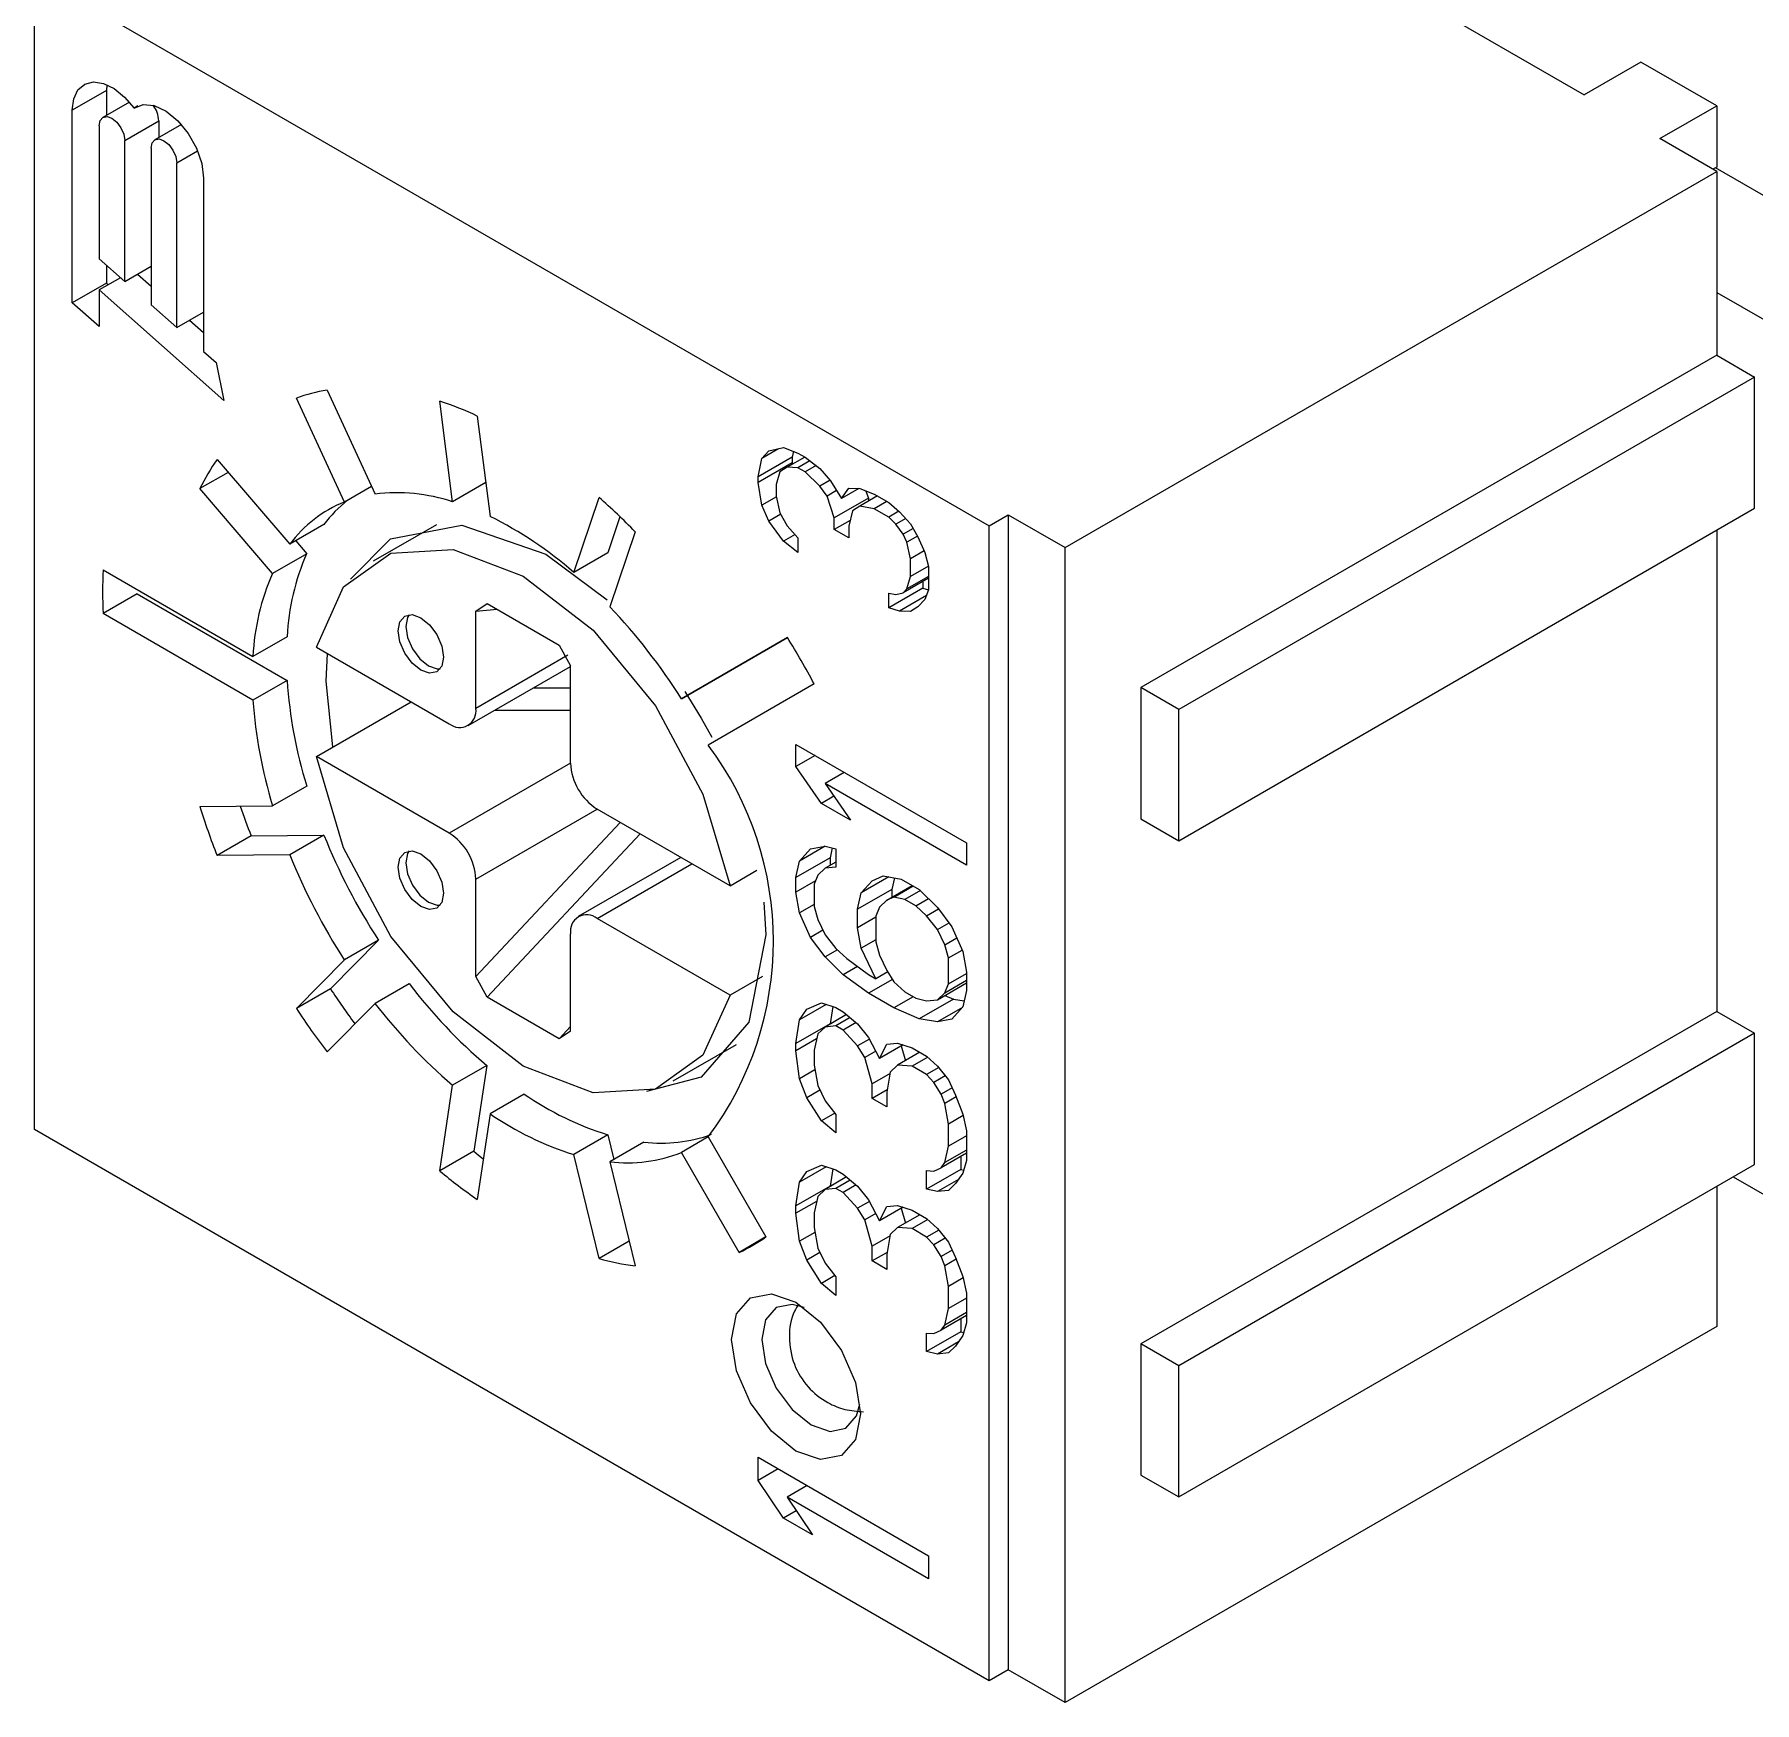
# Model space of a CAD drawing. Header units: millimetres. Extents: x -3 to 395, y 18 to 269.
# Drawn here: x 325.9 to 334.06, y 96.99 to 104.89 of the extents above; entities that cross this region are included whole.
import ezdxf

# ---------------------------------------------------------------- set-up
doc = ezdxf.new("R2010")
doc.units = ezdxf.units.MM

msp = doc.modelspace()

# ---------------------------------------------------------------- linework, layer by layer
at = {"color": 7, "linetype": 'Continuous', "lineweight": 25}
for p, q in [((329.4402, 106.8051), (333.2478, 104.607)), ((325.902, 105.1773), (330.428, 102.5644)), ((325.902, 99.7019), (325.902, 105.1773)), ((333.5173, 104.7625), (333.2478, 104.607)), ((333.8765, 104.5552), (333.5173, 104.7625)), ((326.2432, 104.6277), (326.0816, 104.5344)), ((326.2449, 104.6551), (326.2432, 104.6277)), ((326.2432, 104.6277), (326.2432, 104.5099)), ((326.3522, 104.5728), (326.2265, 104.5002)), ((326.3921, 104.5545), (326.3748, 104.5445)), ((333.6071, 104.3996), (333.8765, 104.5552)), ((333.8765, 104.5552), (333.8765, 104.2648)), ((326.0816, 103.6218), (326.0816, 104.5344)), ((326.2087, 104.461), (326.2087, 103.83)), ((326.3301, 104.3909), (326.4917, 104.4842)), ((326.5988, 104.4668), (326.4731, 104.3943)), ((326.4917, 104.4842), (326.4917, 104.405)), ((326.3301, 103.7224), (326.3301, 104.3909)), ((333.8765, 104.2441), (333.6071, 104.3996)), ((326.4553, 104.355), (326.4553, 103.6114)), ((326.5767, 103.5038), (326.5767, 104.285)), ((326.7038, 104.2116), (326.7038, 103.391)), ((330.7873, 102.4608), (333.8765, 104.2441)), ((333.8765, 104.2648), (333.8585, 104.2545)), ((335.0272, 103.593), (333.87, 104.2611)), ((333.8765, 104.2441), (333.8765, 103.373)), ((326.2087, 103.83), (326.3301, 103.7224)), ((326.3097, 103.7405), (326.2087, 103.6822)), ((326.2432, 103.7994), (326.2432, 103.7151)), ((326.3301, 103.7224), (326.4553, 103.7948)), ((326.3908, 103.7575), (326.4553, 103.7002)), ((326.2432, 103.7151), (326.0816, 103.6218)), ((326.2087, 103.6822), (326.2087, 103.5091)), ((326.8, 103.158), (326.2087, 103.6822)), ((326.2432, 103.7151), (326.2521, 103.7073)), ((333.8765, 103.6708), (334.7732, 103.1531)), ((326.2087, 103.5091), (326.0816, 103.6218)), ((326.4553, 103.6114), (326.5767, 103.5038)), ((326.5767, 103.5038), (326.7038, 103.5772)), ((326.6374, 103.5388), (326.7038, 103.4799)), ((326.7038, 103.391), (326.7631, 103.3385)), ((326.7631, 103.3385), (326.8, 103.158)), ((333.8765, 103.373), (331.1465, 101.797)), ((333.8765, 103.373), (334.0561, 103.2694)), ((334.0561, 103.2694), (331.3261, 101.6934)), ((334.0561, 102.6472), (334.0561, 103.2694)), ((327.3712, 102.6768), (327.1437, 103.1696)), ((327.289, 103.2076), (327.5165, 102.7148)), ((327.8844, 102.6784), (327.8238, 103.1547)), ((328.0012, 103.0847), (328.0618, 102.6085)), ((329.4291, 102.9295), (329.3497, 102.8836)), ((329.3497, 102.8836), (329.384, 102.9192)), ((329.384, 102.9192), (329.4528, 102.9349)), ((329.4528, 102.9349), (329.5216, 102.9091)), ((329.4995, 102.9174), (329.4941, 102.8899)), ((329.5216, 102.9091), (329.556, 102.8892)), ((326.7678, 102.8783), (327.1125, 102.4764)), ((329.4941, 102.8899), (329.3325, 102.7965)), ((329.3325, 102.7965), (329.3497, 102.8836)), ((329.4941, 102.8621), (329.3325, 102.7688)), ((329.47, 102.8418), (329.4356, 102.8201)), ((329.554, 102.8903), (329.47, 102.8418)), ((329.5216, 102.8398), (329.47, 102.8418)), ((329.4941, 102.8899), (329.4941, 102.8621)), ((329.4941, 102.8621), (329.495, 102.8563)), ((329.5778, 102.8722), (329.5216, 102.8398)), ((329.556, 102.8199), (329.5216, 102.8398)), ((329.556, 102.8892), (329.6248, 102.8356)), ((329.6071, 102.8494), (329.556, 102.8199)), ((329.6248, 102.8356), (329.6764, 102.7782)), ((326.8198, 102.8177), (326.6862, 102.7406)), ((327.4997, 102.751), (327.3712, 102.6768)), ((328.0414, 102.769), (327.8844, 102.6784)), ((329.3325, 102.7688), (329.3325, 102.7965)), ((329.3497, 102.6619), (329.3325, 102.7688)), ((329.4356, 102.8201), (329.4184, 102.7608)), ((329.4184, 102.7608), (329.4184, 102.7053)), ((329.6248, 102.7525), (329.556, 102.8199)), ((329.6739, 102.7809), (329.6248, 102.7525)), ((329.6592, 102.7049), (329.6248, 102.7525)), ((329.6764, 102.7782), (329.728, 102.6929)), ((329.728, 102.6929), (329.7624, 102.7424)), ((329.7624, 102.7424), (329.814, 102.7403)), ((327.031, 102.3387), (326.6862, 102.7406)), ((328.4588, 102.3432), (328.5784, 102.6991)), ((329.4192, 102.702), (329.3497, 102.6619)), ((329.384, 102.5866), (329.3497, 102.6619)), ((329.4184, 102.7053), (329.4356, 102.6261)), ((329.7048, 102.7313), (329.6592, 102.7049)), ((329.6936, 102.6019), (329.6592, 102.7049)), ((329.8552, 102.6952), (329.6936, 102.6019)), ((329.8103, 102.7405), (329.728, 102.6929)), ((329.814, 102.7403), (329.8827, 102.7145)), ((329.898, 102.7057), (329.814, 102.6572)), ((329.8439, 102.729), (329.8552, 102.6952)), ((329.8552, 102.6952), (329.8552, 102.681)), ((329.8827, 102.7145), (329.9515, 102.6748)), ((329.9428, 102.6798), (329.8827, 102.6452)), ((329.9515, 102.6748), (330.0031, 102.6311)), ((328.6778, 102.6073), (328.6204, 102.4365)), ((329.4397, 102.6188), (329.384, 102.5866)), ((329.4528, 102.4915), (329.384, 102.5866)), ((329.4356, 102.6261), (329.47, 102.5647)), ((329.6936, 102.5465), (329.6936, 102.6019)), ((329.7689, 102.59), (329.6936, 102.5465)), ((329.7796, 102.6354), (329.7624, 102.5622)), ((329.814, 102.6572), (329.7796, 102.6354)), ((329.8827, 102.6452), (329.814, 102.6572)), ((329.9515, 102.6055), (329.8827, 102.6452)), ((330.0002, 102.6336), (329.9515, 102.6055)), ((329.9859, 102.5717), (329.9515, 102.6055)), ((330.0323, 102.5985), (329.9859, 102.5717)), ((330.0031, 102.6311), (330.0547, 102.5736)), ((330.428, 102.5644), (330.5179, 102.6163)), ((330.5179, 102.6163), (330.7873, 102.4608)), ((330.5179, 102.6163), (330.5179, 97.1409)), ((331.3261, 101.0712), (334.0561, 102.6472)), ((327.2742, 102.5697), (327.1125, 102.4764)), ((327.8073, 102.5691), (327.5078, 102.3961)), ((328.7492, 102.5364), (328.6296, 102.1805)), ((329.5074, 102.523), (329.4528, 102.4915)), ((329.47, 102.5647), (329.5216, 102.5072)), ((329.5216, 102.5072), (329.5216, 102.4379)), ((329.7624, 102.5068), (329.6936, 102.5465)), ((329.7624, 102.5622), (329.7624, 102.5068)), ((330.0203, 102.5242), (329.9859, 102.5717)), ((330.0672, 102.5513), (330.0203, 102.5242)), ((330.0375, 102.4865), (330.0203, 102.5242)), ((330.0873, 102.5153), (330.0375, 102.4865)), ((330.0547, 102.5736), (330.0891, 102.5122)), ((330.0891, 102.5122), (330.1235, 102.4369)), ((330.428, 97.0891), (330.428, 102.5644)), ((333.8765, 102.5435), (333.8765, 100.262)), ((327.1926, 102.432), (327.031, 102.3387)), ((327.1406, 102.4926), (327.1926, 102.432)), ((328.6204, 102.4365), (328.4588, 102.3432)), ((329.5216, 102.4379), (329.4528, 102.4915)), ((330.0547, 102.4073), (330.0375, 102.4865)), ((330.1198, 102.4449), (330.0547, 102.4073)), ((330.1235, 102.4369), (330.1407, 102.3715)), ((330.7873, 96.9854), (330.7873, 102.4608)), ((326.2274, 102.3555), (326.938, 101.9452)), ((330.0547, 102.3242), (330.0547, 102.4073)), ((330.1402, 102.3735), (330.0547, 102.3242)), ((330.1407, 102.3715), (330.1407, 102.2607)), ((330.1132, 102.2692), (329.9515, 102.1759)), ((330.1407, 102.3165), (330.0203, 102.247)), ((330.0203, 102.247), (330.0375, 102.2648)), ((330.1407, 102.3244), (330.0375, 102.2648)), ((330.0375, 102.2648), (330.0547, 102.3242)), ((330.1132, 102.3006), (330.1132, 102.2692)), ((330.1132, 102.2692), (330.1407, 102.2607)), ((330.1407, 102.2607), (330.1235, 102.2152)), ((326.389, 102.2414), (326.2274, 102.148)), ((326.389, 102.2414), (327.0997, 101.8311)), ((327.9944, 102.1596), (328.0483, 102.1961)), ((328.0483, 102.1961), (328.3895, 101.9991)), ((329.9515, 102.2451), (329.9859, 102.2391)), ((329.9515, 102.1759), (329.9515, 102.2451)), ((330.0031, 102.1599), (329.9515, 102.1759)), ((329.9859, 102.2391), (330.0203, 102.247)), ((330.1304, 102.2334), (330.0031, 102.1599)), ((330.0891, 102.1796), (330.0547, 102.1579)), ((330.1235, 102.2152), (330.0891, 102.1796)), ((326.938, 101.7378), (326.2274, 102.148)), ((327.9944, 101.6983), (327.9944, 102.1596)), ((330.0547, 102.1579), (330.0031, 102.1599)), ((327.0997, 102.0385), (326.938, 101.9452)), ((328.9692, 101.7442), (329.4717, 102.0344)), ((329.4717, 102.0343), (329.1308, 101.8375)), ((327.2385, 101.9895), (327.8687, 101.6257)), ((328.3895, 101.9991), (328.4434, 101.9004)), ((327.9576, 101.6169), (328.4434, 101.8974)), ((328.4434, 101.4391), (328.4434, 101.9004)), ((327.0997, 101.8311), (326.938, 101.7378)), ((329.1308, 101.8375), (328.9692, 101.7442)), ((329.5987, 101.8144), (329.0962, 101.5242)), ((331.1465, 101.797), (331.1465, 101.1748)), ((331.3261, 101.6934), (331.1465, 101.797)), ((327.2385, 101.471), (327.6876, 101.7303)), ((328.0851, 101.6905), (328.4434, 101.6905)), ((331.3261, 101.0712), (331.3261, 101.6934)), ((329.5121, 101.5274), (330.3203, 101.0608)), ((329.5121, 101.4224), (329.5121, 101.5274)), ((327.8687, 101.1072), (327.2385, 101.471)), ((329.603, 101.4749), (329.5121, 101.4224)), ((329.6324, 101.2479), (329.5121, 101.4224)), ((329.7406, 101.3954), (329.6496, 101.3429)), ((327.1926, 101.3303), (327.031, 101.237)), ((329.6916, 101.282), (329.6324, 101.2479)), ((329.6496, 101.3429), (329.77, 101.1685)), ((330.3203, 100.9558), (329.6496, 101.3429)), ((326.6862, 101.2331), (327.031, 101.237)), ((329.1993, 100.8575), (328.5691, 101.2213)), ((329.77, 101.1685), (329.6324, 101.2479)), ((331.1465, 101.1748), (331.3261, 101.0712)), ((326.9294, 101.0946), (326.7678, 101.0013)), ((326.9294, 101.0946), (327.2742, 101.0984)), ((327.2742, 101.0984), (327.1125, 101.0051)), ((329.6509, 101.0452), (329.5293, 100.9749)), ((329.5293, 100.9749), (329.5808, 101.0327)), ((329.5808, 101.0327), (329.6496, 101.0454)), ((329.6496, 101.0454), (329.7012, 101.0332)), ((329.684, 101.0373), (329.6737, 100.9907)), ((329.7012, 101.0332), (329.7012, 100.9457)), ((330.3203, 101.0608), (330.3203, 100.9558)), ((327.1125, 101.0051), (326.7678, 101.0013)), ((328.9662, 100.9921), (328.4802, 100.7116)), ((329.6737, 100.9907), (329.5121, 100.8974)), ((329.5121, 100.8974), (329.5293, 100.9749)), ((329.7012, 100.9702), (329.6496, 100.9405)), ((329.6737, 100.9907), (329.6737, 100.9543)), ((327.9944, 100.4282), (327.9944, 100.8894)), ((329.1993, 100.8575), (329.3265, 100.931)), ((329.5121, 100.8274), (329.5121, 100.8974)), ((329.6042, 100.8806), (329.5121, 100.8274)), ((329.6152, 100.9078), (329.598, 100.8652)), ((329.6496, 100.9405), (329.6152, 100.9078)), ((329.7012, 100.9457), (329.6496, 100.9405)), ((329.9527, 100.8994), (329.8216, 100.8237)), ((329.8216, 100.8237), (329.8732, 100.8814)), ((329.8732, 100.8814), (329.9248, 100.9041)), ((329.9248, 100.9041), (330.0108, 100.8895)), ((329.9784, 100.895), (329.966, 100.8394)), ((330.0108, 100.8895), (330.0967, 100.8398)), ((329.5293, 100.7299), (329.5121, 100.8274)), ((329.598, 100.8652), (329.598, 100.7602)), ((329.966, 100.8394), (329.8044, 100.7461)), ((329.8044, 100.7461), (329.8216, 100.8237)), ((329.942, 100.7892), (329.9076, 100.7565)), ((329.942, 100.7892), (330.0632, 100.8592)), ((329.9764, 100.8043), (329.942, 100.7892)), ((329.966, 100.8394), (329.966, 100.8031)), ((329.9764, 100.8043), (330.0673, 100.8568)), ((330.0279, 100.792), (329.9764, 100.8043)), ((330.1019, 100.8347), (330.0279, 100.792)), ((330.0795, 100.7623), (330.0279, 100.792)), ((330.0795, 100.7623), (330.14, 100.7972)), ((330.0967, 100.8398), (330.1827, 100.7552)), ((329.1993, 100.339), (328.5691, 100.7028)), ((329.598, 100.7697), (329.5293, 100.7299)), ((329.5808, 100.6127), (329.5293, 100.7299)), ((329.598, 100.7602), (329.6152, 100.6978)), ((329.8044, 100.6586), (329.8044, 100.7461)), ((329.8904, 100.7083), (329.8044, 100.6586)), ((329.9076, 100.7565), (329.8904, 100.714)), ((329.8904, 100.714), (329.8904, 100.5915)), ((330.1311, 100.715), (330.0795, 100.7623)), ((330.1311, 100.715), (330.1882, 100.7479)), ((330.1827, 100.6502), (330.1311, 100.715)), ((330.1827, 100.7552), (330.2515, 100.663)), ((328.4434, 100.169), (328.4434, 100.6302)), ((329.6396, 100.6466), (329.5808, 100.6127)), ((329.6152, 100.6978), (329.6496, 100.6255)), ((329.6496, 100.6255), (329.7012, 100.5607)), ((329.8216, 100.5612), (329.8044, 100.6586)), ((330.1827, 100.6502), (330.2375, 100.6818)), ((330.2171, 100.5779), (330.1827, 100.6502)), ((330.2515, 100.663), (330.3031, 100.5457)), ((327.5328, 100.5994), (327.3054, 100.3692)), ((327.5328, 100.5994), (327.3712, 100.5061)), ((329.6496, 100.5205), (329.5808, 100.6127)), ((329.7082, 100.5543), (329.6496, 100.5205)), ((329.7012, 100.5607), (329.7528, 100.5134)), ((329.8904, 100.6009), (329.8216, 100.5612)), ((329.8904, 100.4165), (329.8216, 100.5612)), ((329.8904, 100.5915), (329.9076, 100.5291)), ((330.2171, 100.5779), (330.2744, 100.6109)), ((330.2343, 100.5154), (330.2171, 100.5779)), ((330.2343, 100.5154), (330.2998, 100.5532)), ((330.3031, 100.5457), (330.3203, 100.4483)), ((327.1437, 100.2759), (327.3712, 100.5061)), ((329.7356, 100.4358), (329.6496, 100.5205)), ((329.8039, 100.4752), (329.7356, 100.4358)), ((329.7528, 100.5134), (329.856, 100.4363)), ((329.9076, 100.5291), (329.942, 100.4567)), ((330.2343, 100.3929), (330.2343, 100.5154)), ((327.6781, 100.3936), (327.5165, 100.3003)), ((328.0483, 100.3295), (327.9944, 100.4282)), ((329.3529, 100.4277), (329.1993, 100.339)), ((329.856, 100.3488), (329.7356, 100.4358)), ((329.856, 100.4363), (329.8904, 100.4165)), ((329.9688, 100.4139), (329.856, 100.3488)), ((329.9468, 100.449), (329.8904, 100.4165)), ((329.942, 100.4567), (329.9764, 100.4018)), ((329.9764, 100.4018), (330.0279, 100.3546)), ((330.1827, 100.3177), (330.3203, 100.3971)), ((330.2171, 100.3504), (330.3203, 100.4099)), ((330.2171, 100.3504), (330.2343, 100.3929)), ((330.2343, 100.3929), (330.3203, 100.4426)), ((330.3203, 100.4483), (330.3203, 100.3608)), ((327.3054, 100.3692), (327.1437, 100.2759)), ((327.5165, 100.3003), (327.289, 100.0701)), ((328.3895, 100.1325), (328.0483, 100.3295)), ((329.6556, 100.2954), (329.5293, 100.2225)), ((329.5637, 100.2726), (329.6324, 100.3029)), ((329.6324, 100.3029), (329.7012, 100.2807)), ((329.9764, 100.2793), (329.856, 100.3488)), ((330.0673, 100.3318), (329.9764, 100.2793)), ((330.0279, 100.3546), (330.0795, 100.3248)), ((330.0795, 100.3248), (330.1311, 100.3125)), ((330.2584, 100.3207), (330.0967, 100.2274)), ((330.1311, 100.3125), (330.1827, 100.3177)), ((330.1827, 100.3177), (330.2171, 100.3504)), ((330.218, 100.3381), (330.2584, 100.3207)), ((330.2584, 100.3207), (330.3095, 100.312)), ((330.3203, 100.3608), (330.3031, 100.2832)), ((329.5121, 100.1099), (329.5293, 100.2225)), ((329.5293, 100.2225), (329.5637, 100.2726)), ((329.7521, 100.2471), (329.6496, 100.188)), ((329.6863, 100.2855), (329.6737, 100.2032)), ((329.7012, 100.2807), (329.7356, 100.2608)), ((329.7695, 100.2326), (329.7012, 100.1932)), ((329.7356, 100.2608), (329.8044, 100.2036)), ((330.0967, 100.2274), (329.9764, 100.2793)), ((330.1827, 100.2127), (330.0967, 100.2274)), ((330.3012, 100.2811), (330.1827, 100.2127)), ((330.2515, 100.2255), (330.1827, 100.2127)), ((330.3031, 100.2832), (330.2515, 100.2255)), ((333.8765, 100.262), (331.1465, 98.686)), ((333.8765, 100.262), (334.0561, 100.1583)), ((328.4434, 100.169), (328.3895, 100.1325)), ((329.6737, 100.2032), (329.5121, 100.1099)), ((329.6152, 100.1553), (329.598, 100.0778)), ((329.6496, 100.188), (329.6152, 100.1553)), ((329.7012, 100.1932), (329.6496, 100.188)), ((329.6737, 100.2032), (329.6737, 100.2019)), ((329.7356, 100.1733), (329.7012, 100.1932)), ((329.7977, 100.2092), (329.7356, 100.1733)), ((329.8044, 100.0986), (329.7356, 100.1733)), ((329.8044, 100.2036), (329.856, 100.1388)), ((329.856, 100.1388), (329.9076, 100.0391)), ((334.0561, 100.1583), (331.3261, 98.5823)), ((334.0561, 99.5361), (334.0561, 100.1583)), ((328.93, 99.9324), (329.2296, 100.1053)), ((329.6099, 100.1314), (329.5121, 100.0749)), ((329.5121, 100.0749), (329.5121, 100.1099)), ((329.5293, 99.9425), (329.5121, 100.0749)), ((329.598, 100.0778), (329.598, 100.0078)), ((329.8601, 100.1308), (329.8044, 100.0986)), ((329.8388, 100.0438), (329.8044, 100.0986)), ((329.8899, 100.0733), (329.8388, 100.0438)), ((329.9076, 100.0391), (329.942, 100.1067)), ((330.0194, 100.1036), (329.9076, 100.0391)), ((329.942, 100.1067), (329.9936, 100.1119)), ((329.9936, 100.1119), (330.0623, 100.0897)), ((330.0997, 100.0682), (329.9936, 100.0069)), ((330.011, 100.0988), (330.0304, 100.0282)), ((330.0623, 100.0897), (330.1311, 100.05)), ((328.046, 100.0052), (327.8844, 99.9119)), ((328.046, 100.0052), (327.9855, 99.5989)), ((329.6021, 99.9845), (329.5293, 99.9425)), ((329.598, 100.0078), (329.6152, 99.9103)), ((329.8732, 99.9189), (329.8388, 100.0438)), ((329.9592, 99.9743), (329.942, 99.8792)), ((329.9936, 100.0069), (329.9592, 99.9743)), ((330.0623, 100.0022), (329.9936, 100.0069)), ((330.1365, 100.045), (330.0623, 100.0022)), ((330.1311, 99.9625), (330.0623, 100.0022)), ((330.1311, 100.05), (330.1827, 100.0027)), ((330.1884, 99.9956), (330.1311, 99.9625)), ((330.1827, 100.0027), (330.2343, 99.9379)), ((327.8238, 99.5056), (327.8844, 99.9119)), ((329.5637, 99.8526), (329.5293, 99.9425)), ((329.6257, 99.8884), (329.5637, 99.8526)), ((329.6152, 99.9103), (329.6496, 99.838)), ((329.958, 99.9679), (329.8732, 99.9189)), ((329.8732, 99.8489), (329.8732, 99.9189)), ((329.9439, 99.8897), (329.8732, 99.8489)), ((330.1655, 99.9252), (330.1311, 99.9625)), ((330.2196, 99.9564), (330.1655, 99.9252)), ((330.1999, 99.8703), (330.1655, 99.9252)), ((330.2521, 99.9004), (330.1999, 99.8703)), ((330.2343, 99.9379), (330.2687, 99.8656)), ((328.2234, 99.8704), (328.0618, 99.7771)), ((329.6324, 99.7429), (329.5637, 99.8526)), ((329.6496, 99.838), (329.7012, 99.7732)), ((329.942, 99.8092), (329.8732, 99.8489)), ((329.942, 99.8792), (329.942, 99.8092)), ((330.2171, 99.8254), (330.1999, 99.8703)), ((330.272, 99.857), (330.2171, 99.8254)), ((330.2343, 99.728), (330.2171, 99.8254)), ((330.2687, 99.8656), (330.3031, 99.7757)), ((328.0618, 99.7771), (328.0012, 99.3707)), ((329.6961, 99.7797), (329.6324, 99.7429)), ((329.7012, 99.6857), (329.6324, 99.7429)), ((329.7012, 99.7732), (329.7012, 99.6857)), ((330.3046, 99.7686), (330.2343, 99.728)), ((330.2343, 99.623), (330.2343, 99.728)), ((330.3031, 99.7757), (330.3203, 99.6958)), ((330.428, 97.0891), (325.902, 99.7019)), ((328.6204, 99.6773), (328.4588, 99.584)), ((328.6204, 99.6773), (328.6487, 99.5605)), ((329.0962, 99.667), (328.9692, 99.5937)), ((329.0962, 99.6671), (329.3698, 99.1932)), ((330.3203, 99.6726), (330.2343, 99.623)), ((330.3203, 99.6958), (330.3203, 99.5558)), ((327.9855, 99.5989), (327.8238, 99.5056)), ((328.5784, 99.09), (328.4588, 99.584)), ((328.7912, 99.6428), (328.6296, 99.5495)), ((329.2428, 99.1198), (328.9692, 99.5937)), ((330.3203, 99.5898), (330.1999, 99.5203)), ((330.2171, 99.5454), (330.2343, 99.623)), ((330.3203, 99.6049), (330.2171, 99.5454)), ((330.2928, 99.5739), (330.2928, 99.5133)), ((328.6296, 99.5495), (328.7492, 99.0555)), ((329.6556, 99.5254), (329.5293, 99.4525)), ((329.5293, 99.4525), (329.5637, 99.5026)), ((329.5637, 99.5026), (329.6324, 99.5329)), ((329.6324, 99.5329), (329.7012, 99.5107)), ((329.6863, 99.5155), (329.6737, 99.4332)), ((329.7012, 99.5107), (329.7356, 99.4909)), ((329.7356, 99.4909), (329.8044, 99.4336)), ((330.2928, 99.5133), (330.1311, 99.42)), ((330.1311, 99.5075), (330.1655, 99.5052)), ((330.1311, 99.42), (330.1311, 99.5075)), ((330.1655, 99.5052), (330.1999, 99.5203)), ((330.1999, 99.5203), (330.2171, 99.5454)), ((330.3031, 99.4958), (330.2687, 99.4456)), ((330.2928, 99.5133), (330.3071, 99.5099)), ((330.3203, 99.5558), (330.3031, 99.4958)), ((331.3261, 97.9601), (334.0561, 99.5361)), ((329.5121, 99.3399), (329.5293, 99.4525)), ((329.6737, 99.4332), (329.5121, 99.3399)), ((329.6496, 99.418), (329.6152, 99.3854)), ((329.7521, 99.4771), (329.6496, 99.418)), ((329.7012, 99.4232), (329.6496, 99.418)), ((329.6737, 99.4332), (329.6737, 99.4319)), ((329.7695, 99.4626), (329.7012, 99.4232)), ((329.7356, 99.4034), (329.7012, 99.4232)), ((329.7977, 99.4392), (329.7356, 99.4034)), ((329.8044, 99.3287), (329.7356, 99.4034)), ((329.8044, 99.4336), (329.856, 99.3689)), ((330.1827, 99.4077), (330.1311, 99.42)), ((330.2821, 99.4651), (330.1827, 99.4077)), ((330.2343, 99.413), (330.1827, 99.4077)), ((330.2687, 99.4456), (330.2343, 99.413)), ((333.8765, 99.4324), (333.8765, 98.7687)), ((333.9547, 99.4776), (334.3582, 99.2446)), ((329.6099, 99.3614), (329.5121, 99.3049)), ((329.5121, 99.3049), (329.5121, 99.3399)), ((329.6152, 99.3854), (329.598, 99.3078)), ((329.8601, 99.3608), (329.8044, 99.3287)), ((329.8388, 99.2738), (329.8044, 99.3287)), ((329.856, 99.3689), (329.9076, 99.2691)), ((329.9076, 99.2691), (329.942, 99.3367)), ((330.0194, 99.3336), (329.9076, 99.2691)), ((329.942, 99.3367), (329.9936, 99.3419)), ((329.9936, 99.3419), (330.0623, 99.3197)), ((330.011, 99.3288), (330.0304, 99.2582)), ((330.0623, 99.3197), (330.1311, 99.28)), ((329.5293, 99.1725), (329.5121, 99.3049)), ((329.598, 99.3078), (329.598, 99.2378)), ((329.598, 99.2378), (329.6152, 99.1404)), ((329.8899, 99.3033), (329.8388, 99.2738)), ((329.8732, 99.1489), (329.8388, 99.2738)), ((329.9936, 99.237), (329.9592, 99.2043)), ((330.0997, 99.2982), (329.9936, 99.237)), ((330.0623, 99.2322), (329.9936, 99.237)), ((330.1365, 99.2751), (330.0623, 99.2322)), ((330.1311, 99.28), (330.1827, 99.2327)), ((328.7209, 99.1723), (328.5784, 99.09)), ((329.3696, 99.193), (329.2428, 99.1198)), ((329.6021, 99.2146), (329.5293, 99.1725)), ((329.5637, 99.0826), (329.5293, 99.1725)), ((329.958, 99.1979), (329.8732, 99.1489)), ((329.9592, 99.2043), (329.942, 99.1092)), ((330.1311, 99.1925), (330.0623, 99.2322)), ((330.1884, 99.2256), (330.1311, 99.1925)), ((330.1655, 99.1552), (330.1311, 99.1925)), ((330.2196, 99.1864), (330.1655, 99.1552)), ((330.1999, 99.1003), (330.1655, 99.1552)), ((330.1827, 99.2327), (330.2343, 99.168)), ((330.2343, 99.168), (330.2687, 99.0956)), ((329.6257, 99.1184), (329.5637, 99.0826)), ((329.6324, 98.9729), (329.5637, 99.0826)), ((329.6152, 99.1404), (329.6496, 99.068)), ((329.8732, 99.0789), (329.8732, 99.1489)), ((329.9439, 99.1198), (329.8732, 99.0789)), ((329.942, 99.0392), (329.8732, 99.0789)), ((329.942, 99.1092), (329.942, 99.0392)), ((330.2521, 99.1305), (330.1999, 99.1003)), ((330.2171, 99.0554), (330.1999, 99.1003)), ((330.272, 99.0871), (330.2171, 99.0554)), ((330.2687, 99.0956), (330.3031, 99.0058)), ((329.6961, 99.0097), (329.6324, 98.9729)), ((329.6496, 99.068), (329.7012, 99.0032)), ((329.7012, 99.0032), (329.7012, 98.9157)), ((330.2343, 98.958), (330.2171, 99.0554)), ((330.3046, 98.9986), (330.2343, 98.958)), ((330.3031, 99.0058), (330.3203, 98.9258)), ((329.7012, 98.9157), (329.6324, 98.9729)), ((330.2343, 98.853), (330.2343, 98.958)), ((330.3203, 98.9258), (330.3203, 98.7858)), ((330.2171, 98.7754), (330.2343, 98.853)), ((330.3203, 98.835), (330.2171, 98.7754)), ((330.3203, 98.9026), (330.2343, 98.853)), ((330.1655, 98.7352), (330.1999, 98.7503)), ((330.3203, 98.8198), (330.1999, 98.7503)), ((330.1999, 98.7503), (330.2171, 98.7754)), ((330.2928, 98.8039), (330.2928, 98.7434)), ((330.3203, 98.7858), (330.3031, 98.7258)), ((333.8765, 98.7687), (330.7873, 96.9854)), ((330.2928, 98.7434), (330.1311, 98.65)), ((330.1311, 98.7375), (330.1655, 98.7352)), ((330.1311, 98.65), (330.1311, 98.7375)), ((330.2821, 98.6951), (330.1827, 98.6378)), ((330.2687, 98.6756), (330.2343, 98.643)), ((330.3031, 98.7258), (330.2687, 98.6756)), ((330.2928, 98.7434), (330.3071, 98.7399)), ((331.1465, 98.686), (331.1465, 98.0638)), ((331.3261, 98.5823), (331.1465, 98.686)), ((330.1827, 98.6378), (330.1311, 98.65)), ((330.2343, 98.643), (330.1827, 98.6378)), ((331.3261, 97.9601), (331.3261, 98.5823)), ((329.3325, 98.1484), (330.1407, 97.6818)), ((329.3325, 98.0386), (329.3325, 98.1484)), ((329.4275, 98.0935), (329.3325, 98.0386)), ((329.4528, 97.8594), (329.3325, 98.0386)), ((329.5651, 98.0141), (329.47, 97.9592)), ((331.1465, 98.0638), (331.3261, 97.9601)), ((329.47, 97.9592), (329.5904, 97.78)), ((330.1407, 97.5721), (329.47, 97.9592)), ((329.5135, 97.8945), (329.4528, 97.8594)), ((329.5904, 97.78), (329.4528, 97.8594)), ((330.1407, 97.6818), (330.1407, 97.5721)), ((330.5179, 97.1409), (330.428, 97.0891)), ((330.7873, 96.9854), (330.5179, 97.1409))]:
    msp.add_line(p, q, dxfattribs=at)
at = {"color": 8, "linetype": 'Continuous', "lineweight": 25}
for p, q in [((326.5767, 104.285), (326.6756, 104.3421)), ((327.9944, 102.1596), (328.0961, 102.1685)), ((328.4311, 101.9504), (327.9944, 101.6983)), ((328.269, 101.7967), (328.4434, 101.7967)), ((328.4434, 101.439), (327.8687, 101.1072)), ((327.9944, 100.8894), (328.5692, 101.2213)), ((328.6784, 101.1583), (327.9944, 100.4282)), ((328.7734, 101.1034), (328.0483, 100.3295)), ((328.5691, 100.7028), (329.0182, 100.9621)), ((328.3895, 100.1325), (328.4434, 100.19))]:
    msp.add_line(p, q, dxfattribs=at)
at = {"color": 7, "linetype": 'Continuous', "lineweight": 25, "flags": 128}
for points in [[(326.0816, 104.5344), (326.0885, 104.5884), (326.1085, 104.6306), (326.1403, 104.6579), (326.1815, 104.6683), (326.2291, 104.661), (326.2796, 104.6366), (326.3294, 104.5968), (326.3748, 104.5445)], [(326.3748, 104.5445), (326.4182, 104.5616), (326.4704, 104.5567), (326.5268, 104.5303), (326.5822, 104.4847), (326.6316, 104.4242), (326.6704, 104.3542), (326.6953, 104.2811), (326.7038, 104.2116)], [(326.2087, 104.461), (326.2134, 104.4851), (326.2265, 104.5002), (326.2462, 104.5041), (326.2694, 104.496), (326.2926, 104.4773), (326.3123, 104.4507), (326.3254, 104.4204), (326.3301, 104.3909)], [(326.4553, 104.355), (326.46, 104.3791), (326.4731, 104.3943), (326.4928, 104.3981), (326.516, 104.39), (326.5392, 104.3713), (326.5589, 104.3448), (326.572, 104.3144), (326.5767, 104.285)], [(327.4006, 102.312), (327.5901, 102.5023), (327.928, 102.568), (328.3267, 102.4294), (328.6173, 102.2139)], [(327.2385, 101.9895), (327.3676, 102.2742), (327.5921, 102.4344), (327.8869, 102.4523), (328.2189, 102.3257), (328.5509, 102.0689), (328.8457, 101.7107), (329.0702, 101.2913), (329.1993, 100.8575)], [(327.734, 102.1286), (327.7752, 102.0954), (327.8102, 102.0482), (327.8335, 101.9943), (327.8417, 101.942), (327.8335, 101.8991), (327.8102, 101.8722), (327.7752, 101.8654), (327.734, 101.8798), (327.6927, 101.913), (327.6578, 101.9602), (327.6344, 102.0141), (327.6262, 102.0664), (327.6344, 102.1093), (327.6578, 102.1362), (327.6927, 102.143), (327.734, 102.1286)], [(327.6779, 102.1428), (327.6703, 102.13), (327.6621, 102.0871), (327.6703, 102.0348), (327.6937, 101.9809), (327.7287, 101.9338), (327.7699, 101.9005), (327.8111, 101.8862), (327.826, 101.8863)], [(327.3165, 101.516), (327.285, 101.8278), (327.2915, 101.9589)], [(328.9849, 101.7789), (329.0633, 101.6519), (329.1124, 101.5627)], [(329.1993, 100.339), (329.0702, 100.0544), (328.8457, 99.8941), (328.5509, 99.8763), (328.2189, 100.0028), (327.8869, 100.2596), (327.5921, 100.6178), (327.3676, 101.0373), (327.2385, 101.471)], [(327.734, 100.7598), (327.6927, 100.7931), (327.6578, 100.8402), (327.6344, 100.8941), (327.6262, 100.9464), (327.6344, 100.9893), (327.6578, 101.0162), (327.6927, 101.023), (327.734, 101.0087), (327.7752, 100.9754), (327.8102, 100.9282), (327.8335, 100.8744), (327.8417, 100.822), (327.8335, 100.7791), (327.8102, 100.7523), (327.7752, 100.7455), (327.734, 100.7598)], [(327.6779, 101.0229), (327.6703, 101.0101), (327.6621, 100.9672), (327.6703, 100.9148), (327.6937, 100.861), (327.7287, 100.8138), (327.7699, 100.7805)], [(327.7699, 100.7805), (327.8111, 100.7662), (327.826, 100.7663)], [(329.3602, 100.7802), (329.3684, 100.6251), (329.2891, 100.2105), (329.0633, 99.9507), (328.8036, 99.8817)], [(327.9855, 99.5989), (328.0075, 99.5809), (328.0295, 99.5632), (328.0299, 99.5629)], [(329.5121, 98.1778), (329.3952, 98.2721), (329.2962, 98.4057), (329.23, 98.5583), (329.2067, 98.7067), (329.23, 98.8282), (329.2962, 98.9044), (329.3952, 98.9236), (329.5121, 98.883), (329.6289, 98.7887), (329.728, 98.6551), (329.7941, 98.5025), (329.8174, 98.3541), (329.7941, 98.2326), (329.728, 98.1565), (329.6289, 98.1372), (329.5121, 98.1778)], [(329.5504, 98.858), (329.4946, 98.8726), (329.4188, 98.8578), (329.3682, 98.7996), (329.3504, 98.7067), (329.3682, 98.5932), (329.4188, 98.4765), (329.4946, 98.3744), (329.5839, 98.3023), (329.6733, 98.2712), (329.749, 98.2859), (329.7996, 98.3442), (329.815, 98.3998)]]:
    msp.add_lwpolyline(points, dxfattribs=at)
at = {"color": 7, "linetype": 'Continuous', "lineweight": 25}
for centre, radius, start, end in [((326.3594, 104.4777), 0.1325, 2.81048, 37.42043), ((327.423, 102.3991), 0.8195, 99.40951, 109.92527), ((327.2981, 101.5619), 1.6773, 65.21724, 71.73467), ((327.5777, 102.3058), 0.9918, 144.74529, 154.00138), ((327.595, 102.1207), 0.5995, 111.93056, 143.60319), ((327.7772, 102.1943), 0.6277, 128.44598, 143.26372), ((327.6181, 101.8646), 0.8563, 71.87943, 96.81554), ((326.4793, 100.3243), 3.1695, 44.26208, 48.52742), ((327.2526, 100.9677), 1.8294, 48.75222, 63.74947), ((328.2135, 101.9831), 1.1153, 156.26353, 177.15115), ((328.8113, 102.2518), 2.586, 177.70175, 182.29825), ((328.0519, 101.8898), 1.1153, 156.26353, 177.15115), ((326.5717, 100.2286), 2.8363, 32.29885, 43.48482), ((325.4259, 99.552), 4.7466, 28.4661, 31.53253), ((329.3139, 101.9831), 2.2194, 183.9261, 197.10524), ((329.1522, 101.8898), 2.2194, 183.9261, 197.10524), ((327.9178, 101.6859), 0.0776, 230.79941, 9.2155), ((327.8545, 100.5956), 1.5505, 323.20924, 36.79076), ((328.7164, 101.4515), 0.2732, 182.60498, 237.39502), ((330.1072, 102.3059), 3.5853, 197.41018, 201.33888), ((330.3218, 102.4188), 3.6417, 198.96526, 201.32293), ((330.0366, 102.2137), 2.9791, 201.98549, 212.81126), ((327.7214, 100.877), 0.2732, 2.60507, 57.39354), ((329.8749, 102.1204), 2.9791, 201.98549, 212.81126), ((328.5201, 100.6427), 0.0776, 50.79572, 189.21503), ((329.718, 101.9576), 2.5704, 217.4768, 229.42363), ((330.5389, 102.498), 3.8714, 213.35818, 216.34761), ((329.5563, 101.8643), 2.5704, 217.4768, 229.42363), ((330.3676, 102.3981), 3.8597, 213.35503, 217.09526), ((329.0479, 101.0608), 1.4481, 235.29316, 252.82999), ((328.8863, 100.9675), 1.4481, 235.29316, 252.82999), ((328.8754, 100.3266), 0.689, 262.98492, 290.08281), ((328.7138, 100.2284), 0.6841, 262.93379, 291.92046), ((329.5288, 101.5642), 2.673, 230.3697, 235.14756), ((328.9262, 99.8147), 0.7636, 294.49465, 305.5161), ((328.9166, 100.3238), 1.2793, 254.67016, 262.48112)]:
    msp.add_arc(centre, radius, start, end, dxfattribs=at)
msp.add_open_spline([(329.5242, 98.8741), (329.5173, 98.8634), (329.4879, 98.8174), (329.4749, 98.7155), (329.4959, 98.5887), (329.5629, 98.4789), (329.651, 98.4089), (329.7435, 98.3709), (329.8023, 98.3666), (329.8318, 98.3644)], degree=3, knots=[0, 0, 0, 0, 0.053263, 0.228059, 0.412227, 0.586667, 0.753793, 0.876804, 1, 1, 1, 1], dxfattribs=at)

doc.saveas('drawing.dxf')
